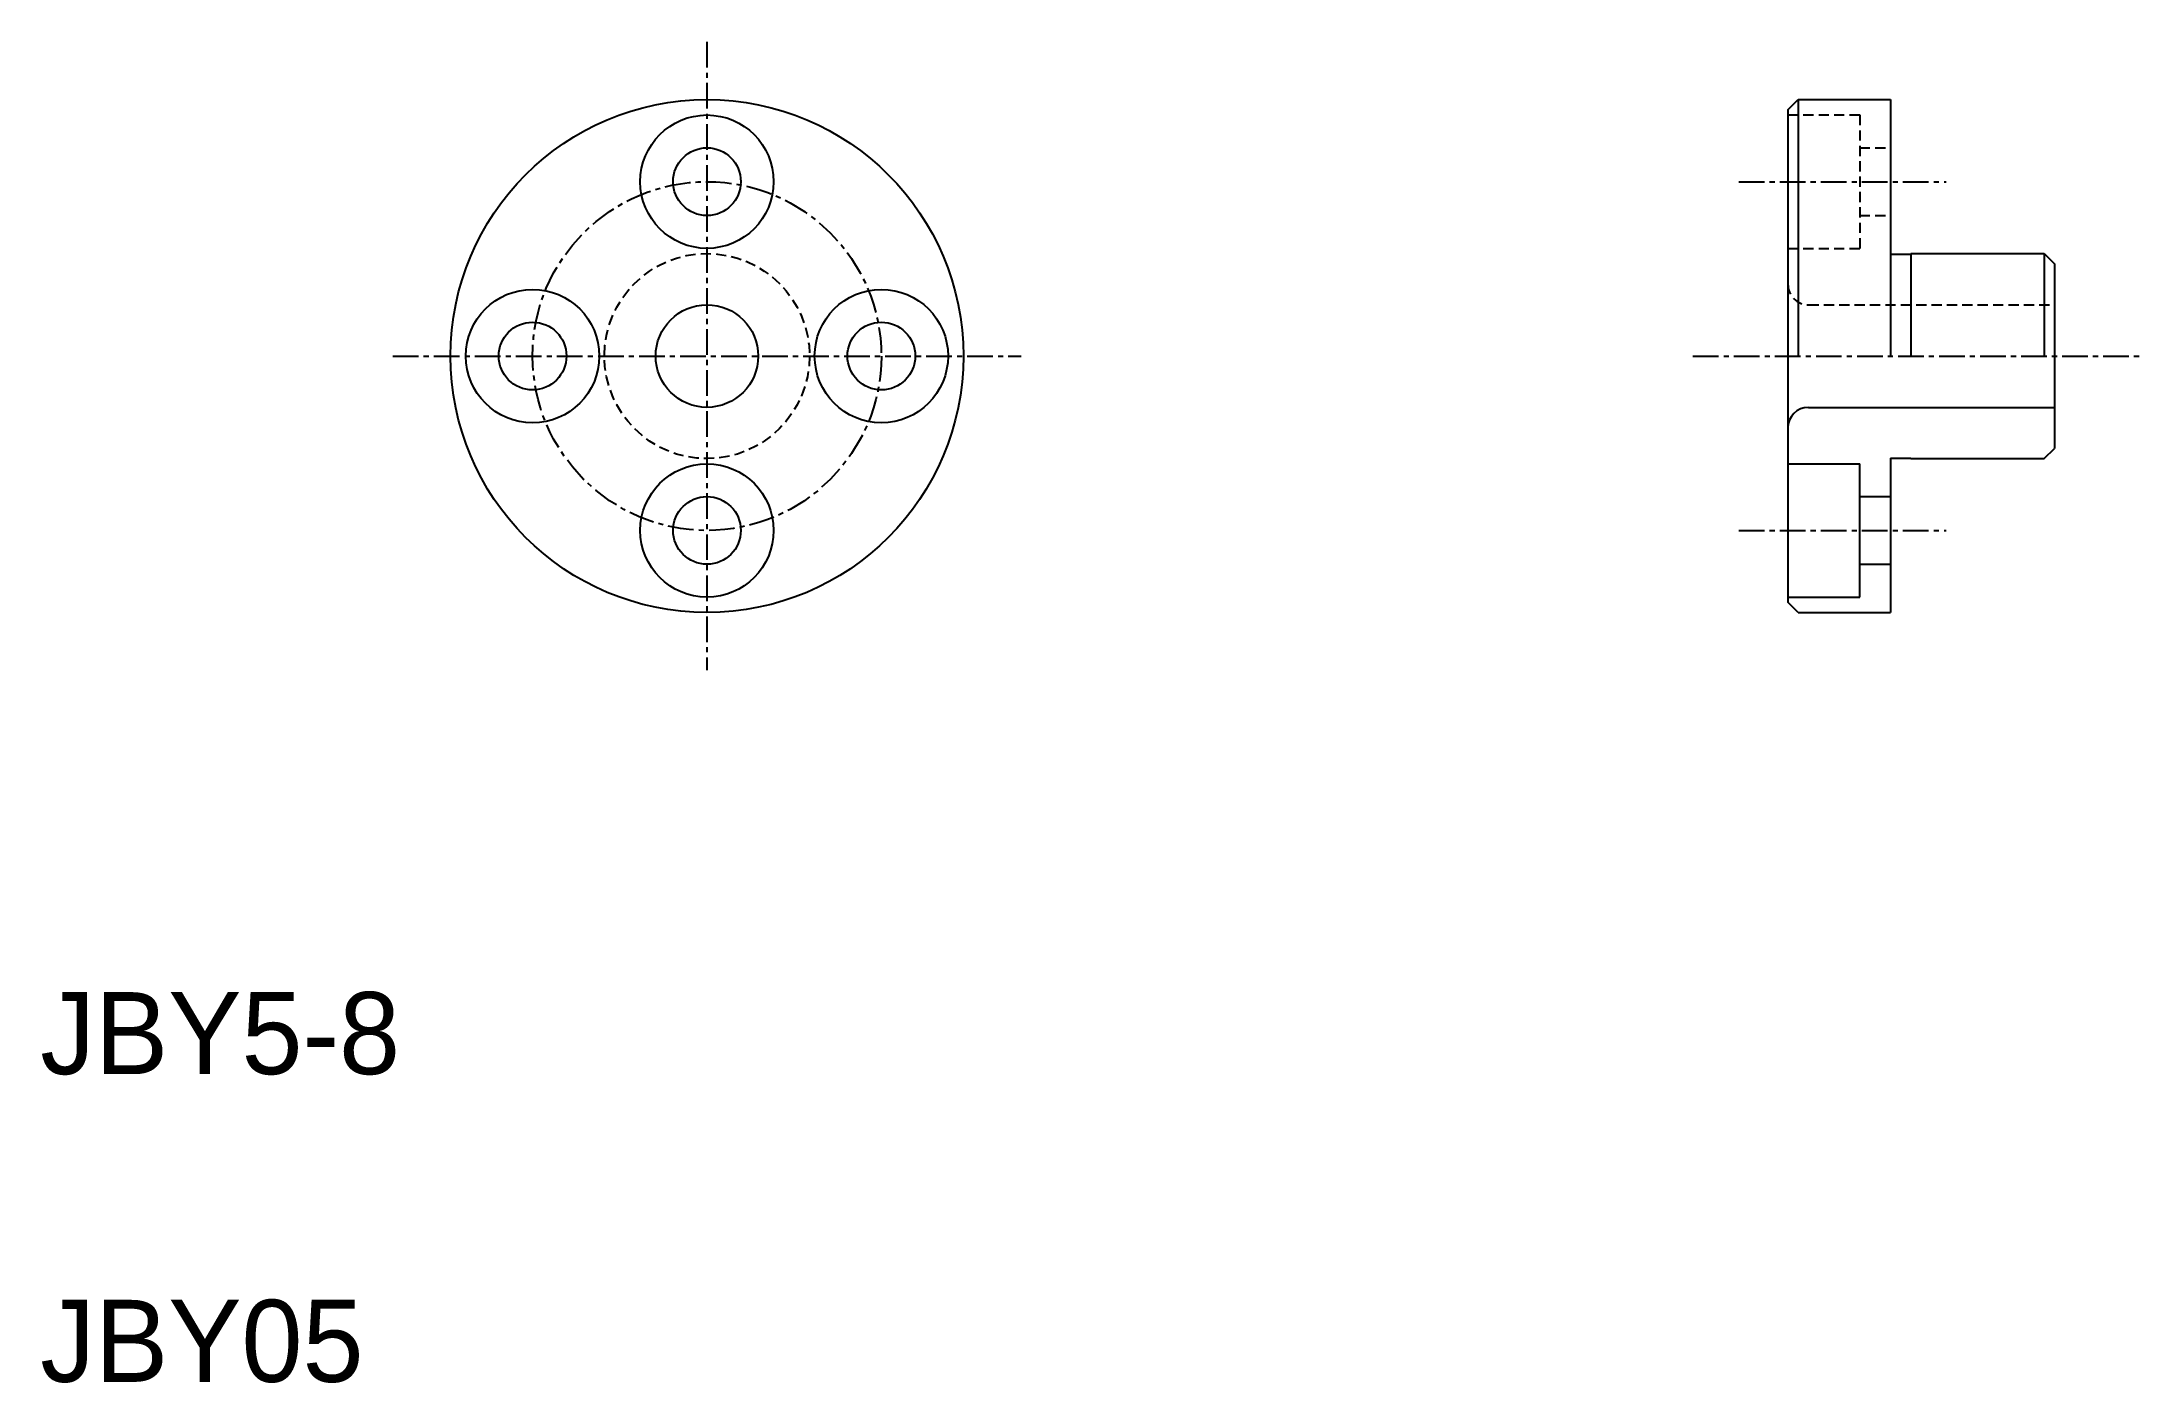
# Model space of a CAD drawing. Extents: x 10 to 112, y 10 to 75.
import ezdxf

# ---------------------------------------------------------------- set-up
doc = ezdxf.new("R2010")
doc.units = 0
doc.linetypes.add('CENTER', pattern=[2, 1.25, -0.25, 0.25, -0.25])
doc.linetypes.add('DASHED', pattern=[0.75, 0.5, -0.25])
doc.layers.get('0').update_dxf_attribs({"linetype": 'CONTINUOUS'})
doc.layers.add('CENTER', color=1, linetype='CENTER')

msp = doc.modelspace()

# ---------------------------------------------------------------- linework, layer by layer
at = {"color": 7, "linetype": 'CONTINUOUS'}
for p, q in [((95.19, 72), (95.69, 72.5)), ((95.19, 72), (95.19, 48)), ((95.69, 72.5), (95.69, 60)), ((95.69, 72.5), (100.19, 72.5)), ((96.81, 72.5), (96.81, 72.5)), ((97.94, 72.5), (97.94, 72.5)), ((100.19, 72.5), (100.19, 60)), ((100.19, 64.97), (101.19, 64.97)), ((101.19, 65), (107.69, 65)), ((101.19, 65), (101.19, 60)), ((107.69, 65), (107.69, 60)), ((107.69, 65), (108.19, 64.5)), ((108.19, 64.5), (108.19, 55.5)), ((96.19, 57.5), (108.19, 57.5)), ((107.69, 55), (108.19, 55.5)), ((95.19, 54.75), (98.69, 54.75)), ((98.69, 48.25), (98.69, 54.75)), ((100.19, 55.03), (100.19, 47.5)), ((100.19, 55.03), (101.19, 55.03)), ((101.19, 55.03), (101.19, 55)), ((101.19, 55), (107.69, 55)), ((98.69, 53.15), (100.19, 53.15)), ((98.69, 49.85), (100.19, 49.85)), ((95.19, 48.25), (98.69, 48.25)), ((95.69, 47.5), (95.19, 48)), ((95.69, 47.5), (100.19, 47.5))]:
    msp.add_line(p, q, dxfattribs=at)
at = {"color": 3, "linetype": 'DASHED'}
for p, q in [((95.19, 71.75), (98.69, 71.75)), ((98.69, 71.75), (98.69, 65.25)), ((98.69, 70.15), (100.19, 70.15)), ((98.69, 66.85), (100.19, 66.85)), ((95.19, 65.25), (98.69, 65.25)), ((96.19, 62.5), (108.19, 62.5))]:
    msp.add_line(p, q, dxfattribs=at)
at = {"color": 7, "linetype": 'CONTINUOUS'}
for centre, radius in [((42.5, 60), 12.5), ((42.5, 68.5), 3.25), ((42.5, 68.5), 1.65), ((34, 60), 3.25), ((42.5, 60), 2.5), ((51, 60), 3.25), ((34, 60), 1.65), ((51, 60), 1.65), ((42.5, 51.5), 3.25), ((42.5, 51.5), 1.65)]:
    msp.add_circle(centre, radius, dxfattribs=at)
at = {"color": 3, "linetype": 'DASHED'}
msp.add_circle((42.5, 60), 5, dxfattribs=at)
msp.add_arc((96.19, 63.5), 1, 180, 270, dxfattribs=at)
at = {"color": 7, "linetype": 'CONTINUOUS'}
msp.add_arc((96.19, 56.5), 1, 90, 180, dxfattribs=at)
at = {"layer": 'CENTER', "color": 1, "linetype": 'CENTER'}
for p, q in [((42.5, 75.31), (42.5, 44.69)), ((92.8, 68.5), (102.9, 68.5)), ((27.19, 60), (57.81, 60)), ((90.56, 60), (112.31, 60)), ((92.8, 51.5), (102.9, 51.5))]:
    msp.add_line(p, q, dxfattribs=at)
msp.add_circle((42.5, 60), 8.5, dxfattribs=at)

# ---------------------------------------------------------------- texts
at = {"color": 7, "linetype": 'CONTINUOUS'}
for s, p in [('JBY5-8', (10, 25)), ('JBY05', (10, 10))]:
    msp.add_text(s, height=4, dxfattribs=at).set_placement(p)

doc.saveas('drawing.dxf')
